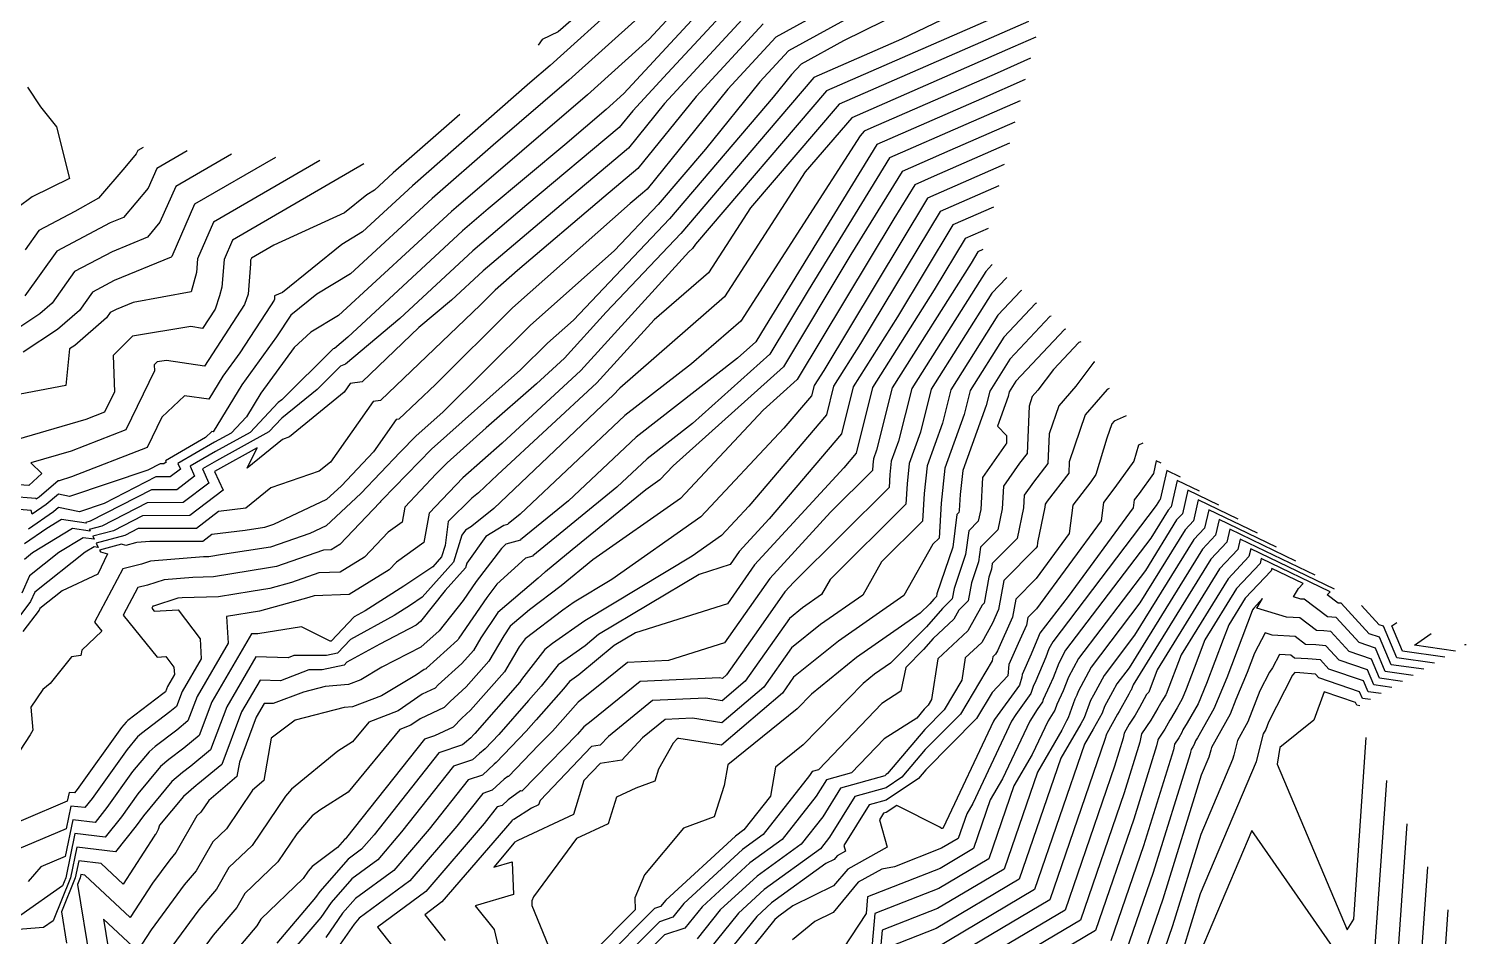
# Model space of a CAD drawing. Header units: metres. Extents: x 706150 to 707002, y 953723 to 954386.
# Drawn here: x 706557.2 to 706727.2, y 954046.7 to 954154 of the extents above; entities that cross this region are included whole.
import ezdxf

# ---------------------------------------------------------------- set-up
doc = ezdxf.new("R2010")
doc.units = ezdxf.units.M

msp = doc.modelspace()

# ---------------------------------------------------------------- linework, layer by layer
at = {"layer": 'CONTOUR_100'}
msp.add_polyline3d([(706663.0104, 954157.2014, 100), (706653.5438, 954152.5519, 100), (706648.5456, 954149.8006, 100), (706647.4038, 954148.5657, 100), (706645.2505, 954145.8993, 100), (706632.9811, 954131.4851, 100), (706621.6487, 954119.5235, 100), (706618.5661, 954116.7836, 100), (706615.3754, 954113.6269, 100), (706604.8503, 954104.2414, 100), (706598.9987, 954098.2678, 100), (706598.8286, 954098.0866, 100), (706598.8136, 954098.005, 100), (706598.7377, 954097.9503, 100), (706594.0059, 954092.9843, 100), (706592.973, 954092.3465, 100), (706592.0649, 954092.3125, 100), (706588.2173, 954090.9591, 100), (706586.5304, 954090.377, 100), (706585.5587, 954090.2286, 100), (706579.0777, 954089.1643, 100), (706576.6257, 954089.0947, 100), (706573.2436, 954088.82, 100), (706571.2674, 954088.1924, 100), (706570.1166, 954087.9017, 100), (706568.3876, 954084.6208, 100), (706572.4085, 954079.6635, 100), (706573.4414, 954079.7342, 100), (706574.3854, 954078.4836, 100), (706574.439, 954077.6125, 100), (706573.6162, 954076.2034, 100), (706573.3756, 954075.5631, 100), (706573.0836, 954075.3221, 100), (706568.9218, 954072.1581, 100), (706568.7279, 954071.9907, 100), (706568.1954, 954071.352, 100), (706562.9604, 954064.0264, 100), (706562.6223, 954063.6026, 100), (706561.9877, 954063.6768, 100), (706561.7685, 954062.6232, 100), (706551.405, 954058.2179, 100)], dxfattribs=at)
at = {"layer": 'CONTOUR_101'}
msp.add_polyline3d([(706677.4299, 954160.9326, 101), (706660.4104, 954152.7556, 101), (706650.0395, 954148.2152, 101), (706644.5104, 954141.7493, 101), (706634.3208, 954129.7785, 101), (706625.5027, 954120.4708, 101), (706620.5551, 954115.0403, 101), (706617.2476, 954111.9755, 101), (706611.3156, 954106.7718, 101), (706606.6795, 954102.6376, 101), (706605.4026, 954101.3342, 101), (706601.7043, 954097.3927, 101), (706601.3772, 954095.6188, 101), (706599.7268, 954094.4302, 101), (706596.9273, 954091.4921, 101), (706594.0497, 954089.7151, 101), (706591.5201, 954089.6204, 101), (706588.2957, 954088.4863, 101), (706585.7204, 954087.7852, 101), (706583.5357, 954087.423, 101), (706579.6439, 954086.7838, 101), (706575.3598, 954086.6623, 101), (706574.8595, 954086.6216, 101), (706571.9744, 954085.7055, 101), (706571.8906, 954085.6843, 101), (706571.7646, 954085.4452, 101), (706572.0576, 954085.084, 101), (706574.8887, 954085.2777, 101), (706577.4762, 954081.8498, 101), (706577.6233, 954079.4621, 101), (706575.3679, 954075.5999, 101), (706574.7084, 954073.845, 101), (706573.9082, 954073.1845, 101), (706570.5377, 954070.6221, 101), (706570.0854, 954070.2314, 101), (706568.8428, 954068.741, 101), (706564.7028, 954062.9478, 101), (706563.8389, 954061.8649, 101), (706562.2174, 954062.0544, 101), (706561.6572, 954059.3621, 101), (706555.0309, 954056.5454, 101)], dxfattribs=at)
at = {"layer": 'CONTOUR_102'}
msp.add_polyline3d([(706676.2127, 954157.4345, 102), (706651.5334, 954146.6299, 102), (706636.0471, 954128.5197, 102), (706635.7023, 954127.9855, 102), (706635.2543, 954127.5961, 102), (706622.4812, 954113.576, 102), (706613.1927, 954104.9692, 102), (706608.5401, 954100.8878, 102), (706606.0936, 954098.3121, 102), (706604.5799, 954096.6989, 102), (706603.9408, 954093.2327, 102), (706600.716, 954090.9102, 102), (706599.8486, 954089.9999, 102), (706595.1264, 954087.0838, 102), (706590.9753, 954086.9284, 102), (706590.3339, 954086.7028, 102), (706584.5098, 954085.1174, 102), (706580.6129, 954084.4712, 102), (706580.8076, 954081.3118, 102), (706577.1196, 954074.9964, 102), (706576.0412, 954072.1269, 102), (706574.7327, 954071.0468, 102), (706572.1536, 954069.0861, 102), (706571.4428, 954068.4721, 102), (706569.4901, 954066.1299, 102), (706566.4452, 954061.8692, 102), (706565.0556, 954060.1271, 102), (706562.4471, 954060.4321, 102), (706561.546, 954056.1011, 102), (706558.6568, 954054.873, 102), (706557.1433, 954053.1316, 102)], dxfattribs=at)
at = {"layer": 'CONTOUR_103'}
msp.add_polyline3d([(706675.4188, 954154.8482, 103), (706669.7378, 954152.3604, 103), (706653.0273, 954145.0445, 103), (706642.5414, 954132.782, 103), (706637.6003, 954125.1253, 103), (706631.178, 954119.5434, 103), (706624.4074, 954112.1117, 103), (706612.6637, 954101.2301, 103), (706610.4008, 954099.0792, 103), (706609.6293, 954098.4533, 103), (706606.8231, 954095.7155, 103), (706606.443, 954092.849, 103), (706606.0415, 954091.5375, 103), (706604.9874, 954090.3582, 103), (706601.5793, 954088.0769, 103), (706597.0001, 954085.1505, 103), (706595.6958, 954084.4352, 103), (706592.9596, 954081.5523, 103), (706592.9435, 954081.5488, 103), (706592.8706, 954081.5488, 103), (706589.4727, 954083.265, 103), (706584.2929, 954082.4199, 103), (706583.5687, 954082.4368, 103), (706578.8714, 954074.3929, 103), (706577.374, 954070.4087, 103), (706575.5573, 954068.9092, 103), (706573.7695, 954067.55, 103), (706572.8003, 954066.7128, 103), (706570.1374, 954063.5189, 103), (706568.1876, 954060.7905, 103), (706566.2722, 954058.3894, 103), (706562.6768, 954058.8097, 103), (706561.5884, 954053.5787, 103), (706561.2102, 954052.6386, 103), (706556.3037, 954049.1677, 103)], dxfattribs=at)
at = {"layer": 'CONTOUR_104'}
msp.add_polyline3d([(706676.3044, 954152.9962, 104), (706673.5637, 954151.7972, 104), (706663.2629, 954147.2863, 104), (706654.5212, 954143.4591, 104), (706649.0357, 954137.0443, 104), (706639.4982, 954122.2651, 104), (706627.1018, 954111.4907, 104), (706626.3335, 954110.6474, 104), (706625.0008, 954109.4126, 104), (706612.2176, 954097.2624, 104), (706609.6271, 954095.1607, 104), (706609.5698, 954095.1119, 104), (706608.8498, 954094.6716, 104), (706608.4236, 954094.0718, 104), (706607.4468, 954090.8808, 104), (706603.7546, 954086.75, 104), (706602.3402, 954085.8032, 104), (706600.4397, 954084.5886, 104), (706595.2685, 954081.7526, 104), (706593.7306, 954080.1323, 104), (706592.4226, 954079.8521, 104), (706588.558, 954079.8542, 104), (706587.8868, 954079.5988, 104), (706584.0677, 954079.6882, 104), (706580.6231, 954073.7894, 104), (706578.7068, 954068.6906, 104), (706576.3818, 954066.7715, 104), (706575.3854, 954066.014, 104), (706574.1577, 954064.9535, 104), (706570.7848, 954060.9079, 104), (706569.93, 954059.7119, 104), (706567.4888, 954056.6517, 104), (706562.9065, 954057.1873, 104), (706562.1545, 954053.5729, 104), (706560.109, 954048.4897, 104), (706558.9803, 954047.6912, 104), (706553.4798, 954047.2519, 104)], dxfattribs=at)
at = {"layer": 'CONTOUR_105'}
msp.add_polyline3d([(706675.6785, 954150.483, 105), (706671.7086, 954148.7462, 105), (706656.7881, 954142.2122, 105), (706656.0151, 954141.8738, 105), (706655.5301, 954141.3066, 105), (706641.3961, 954119.4049, 105), (706635.5964, 954114.3641, 105), (706627.7191, 954108.2291, 105), (706615.3121, 954096.5615, 105), (706613.9183, 954095.4207, 105), (706613.8708, 954095.3658, 105), (706613.3852, 954095.2289, 105), (706611.247, 954093.9213, 105), (706609.0276, 954090.7977, 105), (706608.852, 954090.224, 105), (706606.4592, 954087.547, 105), (706603.5259, 954083.8754, 105), (706603.0362, 954083.4375, 105), (706598.7488, 954081.2131, 105), (706594.8411, 954079.07, 105), (706594.5016, 954078.7123, 105), (706591.9017, 954078.1554, 105), (706590.3442, 954078.1563, 105), (706586.997, 954076.8827, 105), (706584.5668, 954076.9396, 105), (706582.3748, 954073.186, 105), (706580.0396, 954066.9725, 105), (706577.2064, 954064.6339, 105), (706577.0013, 954064.478, 105), (706575.5152, 954063.1942, 105), (706572.6787, 954059.7921, 105), (706572.5361, 954059.2703, 105), (706572.2333, 954058.7428, 105), (706572.1842, 954058.6847, 105), (706572.0472, 954058.4982, 105), (706568.3699, 954052.8301, 105), (706565.7698, 954055.2571, 105), (706563.1361, 954055.5649, 105), (706562.7205, 954053.5671, 105), (706561.0977, 954049.5342, 105), (706561.7018, 954045.8582, 105)], dxfattribs=at)
at = {"layer": 'CONTOUR_106'}
msp.add_polyline3d([(706675.0526, 954147.9697, 106), (706669.8535, 954145.6952, 106), (706657.507, 954140.2884, 106), (706644.2885, 954118.7696, 106), (706643.2084, 954116.9732, 106), (706641.0325, 954115.0221, 106), (706629.0255, 954105.6707, 106), (706621.0338, 954098.1553, 106), (706615.3799, 954093.5279, 106), (706615.348, 954093.491, 106), (706613.6285, 954093.0062, 106), (706613.0987, 954092.5238, 106), (706610.1283, 954088.6067, 106), (706608.6031, 954086.3642, 106), (706605.7494, 954082.7924, 106), (706603.5739, 954080.8471, 106), (706598.9838, 954078.4657, 106), (706596.4851, 954076.9623, 106), (706595.0413, 954076.4298, 106), (706592.2798, 954076.2052, 106), (706589.7028, 954075.5347, 106), (706586.1072, 954074.1665, 106), (706585.0658, 954074.1909, 106), (706584.1266, 954072.5825, 106), (706582.1208, 954067.2458, 106), (706581.8199, 954065.5506, 106), (706578.5105, 954062.7113, 106), (706577.5882, 954061.3452, 106), (706577.101, 954060.881, 106), (706574.6271, 954056.5715, 106), (706573.8994, 954055.7115, 106), (706571.8703, 954052.9486, 106), (706569.2301, 954048.879, 106), (706563.8684, 954053.8838, 106), (706563.3658, 954053.9426, 106), (706563.2865, 954053.5614, 106), (706562.9769, 954052.7919, 106), (706564.4425, 954043.8733, 106)], dxfattribs=at)
at = {"layer": 'CONTOUR_107'}
msp.add_polyline3d([(706674.4267, 954145.4565, 107), (706667.9984, 954142.6442, 107), (706658.9988, 954138.703, 107), (706649.3634, 954123.0175, 107), (706644.8325, 954115.482, 107), (706635.7052, 954107.2972, 107), (706630.3319, 954103.1123, 107), (706626.7555, 954099.749, 107), (706616.8416, 954091.6351, 107), (706616.8252, 954091.6161, 107), (706615.9407, 954091.3667, 107), (706612.5521, 954088.2806, 107), (706611.3685, 954086.7199, 107), (706608.0854, 954081.8928, 107), (706607.9863, 954081.7461, 107), (706607.9618, 954081.7046, 107), (706607.9245, 954081.6619, 107), (706604.2423, 954078.3521, 107), (706604.1928, 954078.3002, 107), (706603.9922, 954078.2077, 107), (706603.0583, 954077.555, 107), (706598.948, 954075.0819, 107), (706595.4896, 954073.8064, 107), (706594.5259, 954073.728, 107), (706588.7143, 954072.2159, 107), (706585.898, 954070.1008, 107), (706585.0025, 954065.0569, 107), (706583.6841, 954063.9258, 107), (706580.6128, 954059.3769, 107), (706578.9904, 954057.8312, 107), (706577.0209, 954054.4002, 107), (706575.6147, 954052.7383, 107), (706571.6934, 954047.3991, 107), (706570.0902, 954044.9279, 107), (706566.0665, 954048.6839, 107), (706567.1832, 954041.8884, 107)], dxfattribs=at)
at = {"layer": 'CONTOUR_108'}
msp.add_polyline3d([(706673.8007, 954142.9432, 108), (706666.1433, 954139.5931, 108), (706660.4905, 954137.1177, 108), (706654.4384, 954127.2653, 108), (706646.4566, 954113.9908, 108), (706633.4094, 954102.2908, 108), (706631.8504, 954100.6235, 108), (706630.1973, 954099.4663, 108), (706621.4823, 954092.3441, 108), (706618.3033, 954089.7422, 108), (706618.3024, 954089.7412, 108), (706618.2529, 954089.7272, 108), (706617.4637, 954089.0085, 108), (706612.6855, 954084.9282, 108), (706610.6822, 954081.9604, 108), (706609.7937, 954080.452, 108), (706608.438, 954078.9038, 108), (706605.641, 954076.3897, 108), (706605.2651, 954075.9955, 108), (706603.7431, 954075.294, 108), (706600.8991, 954073.3063, 108), (706597.4258, 954071.9944, 108), (706595.4893, 954069.6408, 108), (706593.7562, 954068.5391, 108), (706588.2698, 954064.0457, 108), (706587.5672, 954063.229, 108), (706583.6375, 954057.4085, 108), (706580.8799, 954054.7815, 108), (706579.4146, 954052.2289, 108), (706577.33, 954049.7651, 108), (706571.5166, 954041.8495, 108)], dxfattribs=at)
at = {"layer": 'CONTOUR_109'}
msp.add_polyline3d([(706673.1748, 954140.43, 109), (706664.2882, 954136.5421, 109), (706661.9822, 954135.5323, 109), (706659.5134, 954131.5132, 109), (706648.0808, 954112.4996, 109), (706644.0378, 954108.8741, 109), (706634.2737, 954098.4311, 109), (706623.9201, 954091.1834, 109), (706620.1625, 954088.1126, 109), (706616.4093, 954085.2496, 109), (706614.1534, 954083.3232, 109), (706613.3781, 954082.1747, 109), (706611.6257, 954079.1995, 109), (706608.9514, 954076.1457, 109), (706607.0398, 954074.4274, 109), (706606.3373, 954073.6909, 109), (706603.4939, 954072.3804, 109), (706602.4078, 954071.6212, 109), (706601.0813, 954071.1202, 109), (706594.9704, 954063.6929, 109), (706591.6274, 954061.5678, 109), (706590.7252, 954060.8829, 109), (706588.9207, 954058.7854, 109), (706586.6622, 954055.4402, 109), (706582.7694, 954051.7317, 109), (706581.8084, 954050.0576, 109), (706579.0452, 954046.7919, 109), (706573.3882, 954039.0893, 109)], dxfattribs=at)
at = {"layer": 'CONTOUR_110'}
msp.add_polyline3d([(706672.5489, 954137.9167, 110), (706663.4747, 954133.9468, 110), (706651.212, 954113.5785, 110), (706650.081, 954111.7896, 110), (706649.7796, 954110.5836, 110), (706646.5164, 954106.7409, 110), (706636.6969, 954096.2388, 110), (706626.1534, 954088.8581, 110), (706621.7102, 954086.1811, 110), (706620.3645, 954085.2289, 110), (706615.9307, 954081.8437, 110), (706615.1906, 954080.8893, 110), (706613.4576, 954077.947, 110), (706609.4648, 954073.3875, 110), (706608.4385, 954072.465, 110), (706607.4096, 954071.3863, 110), (706605.1777, 954070.3576, 110), (706603.9991, 954069.9675, 110), (706594.8036, 954058.331, 110), (706594.6773, 954058.1838, 110), (706594.5409, 954058.0833, 110), (706593.7134, 954057.1421, 110), (706590.7436, 954054.8874, 110), (706590.2742, 954054.3419, 110), (706589.6868, 954053.4719, 110), (706584.6589, 954048.6819, 110), (706584.2022, 954047.8863, 110), (706580.7605, 954043.8186, 110)], dxfattribs=at)
at = {"layer": 'CONTOUR_111'}
msp.add_polyline3d([(706671.923, 954135.4035, 111), (706664.9689, 954132.3611, 111), (706655.5713, 954116.7517, 111), (706652.3878, 954111.7163, 111), (706651.5393, 954108.3215, 111), (706642.3538, 954097.5049, 111), (706639.1202, 954094.0464, 111), (706635.6481, 954091.6159, 111), (706622.9706, 954083.9779, 111), (706619.1312, 954081.2611, 111), (706618.2379, 954080.5791, 111), (706615.4906, 954077.0359, 111), (706615.2895, 954076.6945, 111), (706609.9782, 954070.6294, 111), (706609.8372, 954070.5026, 111), (706609.4904, 954070.139, 111), (706608.7535, 954069.5061, 111), (706608.5201, 954069.2899, 111), (706605.7241, 954068.3645, 111), (706598.0581, 954058.6635, 111), (706596.5778, 954056.9378, 111), (706594.9798, 954055.7608, 111), (706591.6272, 954051.9478, 111), (706591.1405, 954051.2444, 111), (706586.55, 954045.8414, 111)], dxfattribs=at)
at = {"layer": 'CONTOUR_112'}
msp.add_polyline3d([(706671.2971, 954132.8902, 112), (706666.4632, 954130.7754, 112), (706659.9307, 954119.925, 112), (706654.6946, 954111.643, 112), (706653.299, 954106.0594, 112), (706644.7845, 954096.0329, 112), (706641.2265, 954092.1613, 112), (706640.1446, 954090.613, 112), (706636.4755, 954089.4505, 112), (706624.5889, 954082.3326, 112), (706622.9914, 954081.0029, 112), (706619.8184, 954078.7723, 112), (706617.8234, 954076.2402, 112), (706616.3158, 954074.5397, 112), (706612.7968, 954070.5209, 112), (706611.1688, 954068.8294, 112), (706610.5002, 954068.2551, 112), (706609.6873, 954067.5023, 112), (706607.4491, 954066.7615, 112), (706601.3126, 954058.996, 112), (706598.4783, 954055.6919, 112), (706595.4187, 954053.4382, 112), (706592.98, 954050.6646, 112), (706591.7427, 954048.8766, 112), (706588.4563, 954045.0086, 112)], dxfattribs=at)
at = {"layer": 'CONTOUR_113'}
msp.add_polyline3d([(706670.6712, 954130.377, 113), (706667.9574, 954129.1897, 113), (706664.29, 954123.0982, 113), (706657.0014, 954111.5697, 113), (706655.0587, 954103.7973, 113), (706653.5752, 954102.0503, 113), (706643.0272, 954090.5725, 113), (706639.8197, 954085.9824, 113), (706628.942, 954082.5359, 113), (706626.4267, 954081.0297, 113), (706622.2515, 954077.5543, 113), (706621.1536, 954076.7826, 113), (706620.4634, 954075.9065, 113), (706617.2204, 954072.2487, 113), (706616.0521, 954070.9144, 113), (706612.4876, 954067.211, 113), (706612.2468, 954067.0042, 113), (706610.8544, 954065.7146, 113), (706609.1741, 954065.1584, 113), (706604.5671, 954059.3285, 113), (706600.3788, 954054.4459, 113), (706595.8576, 954051.1156, 113), (706594.3327, 954049.3813, 113), (706592.3448, 954046.5087, 113)], dxfattribs=at)
at = {"layer": 'CONTOUR_114'}
msp.add_polyline3d([(706670.0453, 954127.8637, 114), (706669.4516, 954127.604, 114), (706668.6494, 954126.2715, 114), (706659.3082, 954111.4964, 114), (706657.4729, 954104.1536, 114), (706657.0958, 954103.1024, 114), (706657.0239, 954102.4214, 114), (706656.9829, 954101.7433, 114), (706652.0158, 954096.8053, 114), (706644.8278, 954088.9837, 114), (706639.4948, 954081.3518, 114), (706632.8658, 954079.2515, 114), (706628.008, 954079.0358, 114), (706625.5731, 954077.0588, 114), (706622.1819, 954074.3489, 114), (706619.1493, 954070.9193, 114), (706617.5033, 954069.2395, 114), (706613.9295, 954065.547, 114), (706613.8798, 954065.553, 114), (706613.4335, 954065.2346, 114), (706612.0216, 954063.927, 114), (706610.8991, 954063.5554, 114), (706607.8216, 954059.661, 114), (706602.2793, 954053.2, 114), (706596.2965, 954048.7931, 114), (706595.6854, 954048.0981, 114), (706592.947, 954044.1408, 114)], dxfattribs=at)
at = {"layer": 'CONTOUR_115'}
msp.add_polyline3d([(706671.127, 954126.0663, 115), (706671.1046, 954126.0586, 115), (706670.3829, 954125.2914, 115), (706661.615, 954111.4231, 115), (706660.0621, 954105.2101, 115), (706659.2071, 954102.8267, 115), (706659.0441, 954101.2824, 115), (706658.951, 954099.745, 115), (706647.6886, 954088.5484, 115), (706646.6285, 954087.3949, 115), (706643.5129, 954082.9363, 115), (706639.7153, 954077.564, 115), (706639.2321, 954077.1515, 115), (706638.8944, 954077.2056, 115), (706629.4951, 954076.7883, 115), (706623.732, 954072.1092, 115), (706622.8654, 954071.4166, 115), (706622.0903, 954070.5402, 115), (706617.1718, 954065.5209, 115), (706615.5298, 954063.8243, 115), (706615.3664, 954063.8441, 115), (706613.8989, 954062.797, 115), (706613.1887, 954062.1393, 115), (706612.6241, 954061.9524, 115), (706611.0761, 954059.9935, 115), (706604.1798, 954051.9541, 115), (706598.4438, 954047.729, 115), (706600.8031, 954044.7279, 115)], dxfattribs=at)
at = {"layer": 'CONTOUR_116'}
msp.add_polyline3d([(706672.8728, 954124.5473, 116), (706672.8193, 954124.5288, 116), (706671.0952, 954122.6961, 116), (706663.9218, 954111.3498, 116), (706662.6512, 954106.2667, 116), (706661.3183, 954102.551, 116), (706661.0643, 954100.1435, 116), (706660.9192, 954097.7466, 116), (706651.9645, 954088.8443, 116), (706650.967, 954087.07, 116), (706648.7004, 954085.4957, 116), (706647.1497, 954084.2407, 116), (706641.9186, 954076.8406, 116), (706639.1953, 954074.516, 116), (706637.2924, 954074.821, 116), (706630.9822, 954074.5409, 116), (706625.7566, 954070.2981, 116), (706624.7849, 954069.2506, 116), (706623.7704, 954069.0878, 116), (706617.6702, 954062.7133, 116), (706617.5072, 954062.1921, 116), (706616.6492, 954061.7898, 116), (706614.5581, 954060.4815, 116), (706614.5468, 954060.4896, 116), (706614.3644, 954060.3595, 116), (706614.3559, 954060.3516, 116), (706614.3491, 954060.3494, 116), (706614.3306, 954060.326, 116), (706606.0804, 954050.7081, 116), (706604.0395, 954049.2049, 116), (706606.4448, 954046.1452, 116)], dxfattribs=at)
at = {"layer": 'CONTOUR_117'}
msp.add_polyline3d([(706674.6186, 954123.0283, 117), (706674.534, 954122.9991, 117), (706671.8075, 954120.1009, 117), (706666.2286, 954111.2765, 117), (706665.2404, 954107.3232, 117), (706663.4296, 954102.2752, 117), (706663.0845, 954099.0045, 117), (706662.8874, 954095.7483, 117), (706658.0402, 954090.9294, 117), (706655.8364, 954087.0096, 117), (706650.8291, 954083.5317, 117), (706647.4033, 954080.7592, 117), (706644.122, 954076.1173, 117), (706639.1584, 954071.8805, 117), (706635.6904, 954072.4364, 117), (706632.4694, 954072.2934, 117), (706629.8019, 954070.1277, 117), (706627.3506, 954067.4851, 117), (706624.7912, 954067.0745, 117), (706622.8715, 954065.0685, 117), (706621.6215, 954061.0725, 117), (706615.044, 954057.9882, 117), (706614.6316, 954057.7303, 117), (706614.624, 954057.7244, 117), (706612.2091, 954054.8165, 117), (706614.3791, 954055.4405, 117), (706614.3833, 954055.4264, 117), (706614.5192, 954051.6102, 117), (706610.008, 954050.2723, 117), (706612.2582, 954047.4737, 117), (706614.3455, 954038.5493, 117)], dxfattribs=at)
at = {"layer": 'CONTOUR_118'}
msp.add_polyline3d([(706676.3644, 954121.5093, 118), (706676.2487, 954121.4693, 118), (706672.5199, 954117.5056, 118), (706668.5353, 954111.2032, 118), (706667.8296, 954108.3797, 118), (706665.5409, 954101.9995, 118), (706665.1047, 954097.8656, 118), (706664.8555, 954093.7499, 118), (706664.1158, 954093.0145, 118), (706660.7059, 954086.9492, 118), (706652.9578, 954081.5676, 118), (706647.6568, 954077.2776, 118), (706646.3253, 954075.394, 118), (706639.1216, 954069.245, 118), (706634.0884, 954070.0518, 118), (706633.9565, 954070.046, 118), (706633.8473, 954069.9573, 118), (706633.4051, 954069.4806, 118), (706631.6963, 954066.429, 118), (706631.2294, 954064.9999, 118), (706629.0101, 954064.1593, 118), (706626.7277, 954063.1237, 118), (706625.7358, 954059.953, 118), (706622.004, 954058.2031, 118), (706616.9045, 954051.3203, 118), (706616.7017, 954050.8266, 118), (706616.7113, 954050.2997, 118), (706620.0206, 954042.226, 118)], dxfattribs=at)
at = {"layer": 'CONTOUR_119'}
msp.add_polyline3d([(706678.1102, 954119.9903, 119), (706677.9635, 954119.9396, 119), (706673.2322, 954114.9103, 119), (706670.8421, 954111.1299, 119), (706670.4188, 954109.4363, 119), (706667.6522, 954101.7238, 119), (706667.3559, 954098.9159, 119), (706667.2478, 954097.0227, 119), (706667.1912, 954096.7538, 119), (706666.9727, 954096.5364, 119), (706666.4619, 954092.6783, 119), (706664.5859, 954087.1407, 119), (706664.5304, 954086.8206, 119), (706664.2265, 954086.5246, 119), (706663.7442, 954085.9654, 119), (706662.6362, 954084.8474, 119), (706655.0865, 954079.6036, 119), (706649.7676, 954075.299, 119), (706648.0615, 954073.554, 119), (706639.8818, 954066.9404, 119), (706639.4501, 954064.4698, 119), (706638.2489, 954060.7933, 119), (706634.6233, 954059.4199, 119), (706630.0075, 954053.9154, 119), (706628.8869, 954051.1865, 119), (706628.9127, 954049.7616, 119), (706623.6238, 954044.4444, 119)], dxfattribs=at)
at = {"layer": 'CONTOUR_120'}
msp.add_polyline3d([(706679.8561, 954118.4713, 120), (706679.6782, 954118.4098, 120), (706673.9445, 954112.315, 120), (706673.1489, 954111.0566, 120), (706673.008, 954110.4928, 120), (706671.7469, 954106.9772, 120), (706672.846, 954105.8579, 120), (706672.8092, 954104.9251, 120), (706672.7424, 954104.838, 120), (706669.9979, 954100.9295, 120), (706669.7803, 954097.1175, 120), (706669.4877, 954095.7281, 120), (706668.3587, 954094.6047, 120), (706667.9888, 954091.8103, 120), (706666.63, 954087.7995, 120), (706666.4161, 954086.5653, 120), (706665.2444, 954085.4241, 120), (706663.385, 954083.268, 120), (706659.1131, 954078.9578, 120), (706657.2152, 954077.6395, 120), (706655.8781, 954076.5574, 120), (706648.7916, 954069.3093, 120), (706645.5132, 954066.6585, 120), (706644.9115, 954063.2151, 120), (706641.7897, 954059.2469, 120), (706640.7652, 954058.5076, 120), (706632.5319, 954050.915, 120), (706631.9258, 954050.162, 120), (706631.2007, 954049.9214, 120), (706625.0872, 954043.7752, 120)], dxfattribs=at)
at = {"layer": 'CONTOUR_121'}
msp.add_polyline3d([(706681.6019, 954116.9522, 121), (706681.3929, 954116.8801, 121), (706678.3732, 954113.6701, 121), (706676.5419, 954111.2558, 121), (706675.8703, 954110.48, 121), (706675.4901, 954109.3644, 121), (706675.2688, 954103.7532, 121), (706674.3765, 954102.5911, 121), (706672.4644, 954099.8681, 121), (706672.3128, 954097.2123, 121), (706671.7842, 954094.7024, 121), (706669.7448, 954092.6729, 121), (706669.5157, 954090.9423, 121), (706668.6742, 954088.4582, 121), (706668.3019, 954086.31, 121), (706667.185, 954085.2223, 121), (706666.5973, 954084.1735, 121), (706664.1494, 954081.8735, 121), (706663.0259, 954080.5707, 121), (706660.9178, 954078.4436, 121), (706660.346, 954075.6289, 121), (706658.097, 954074.1905, 121), (706650.5825, 954066.3513, 121), (706649.8393, 954066.1433, 121), (706649.5406, 954065.6637, 121), (706644.0476, 954058.6815, 121), (706641.621, 954056.9302, 121), (706634.6841, 954050.5332, 121), (706633.3659, 954048.8955, 121), (706631.789, 954048.3723, 121), (706626.5506, 954043.1059, 121)], dxfattribs=at)
at = {"layer": 'CONTOUR_122'}
msp.add_polyline3d([(706683.2787, 954114.5378, 122), (706683.148, 954114.5361, 122), (706681.0169, 954111.7264, 122), (706679.0046, 954109.402, 122), (706677.8656, 954106.0598, 122), (706677.7284, 954102.5813, 122), (706676.0106, 954100.3442, 122), (706674.9309, 954098.8066, 122), (706674.8453, 954097.3071, 122), (706674.0807, 954093.6767, 122), (706671.1309, 954090.7412, 122), (706671.0426, 954090.0742, 122), (706670.7183, 954089.117, 122), (706670.1877, 954086.0548, 122), (706669.9346, 954085.8083, 122), (706668.2439, 954082.7911, 122), (706664.7062, 954079.4672, 122), (706663.9686, 954074.6679, 122), (706663.5543, 954073.9702, 122), (706663.0954, 954073.5066, 122), (706662.2187, 954072.466, 122), (706658.3484, 954069.9907, 122), (706654.5162, 954065.993, 122), (706651.5286, 954065.1565, 122), (706650.3277, 954063.2287, 122), (706646.3056, 954058.1161, 122), (706642.4767, 954055.3529, 122), (706636.8362, 954050.1513, 122), (706634.8061, 954047.629, 122), (706632.3772, 954046.8232, 122), (706628.014, 954042.4367, 122)], dxfattribs=at)
at = {"layer": 'CONTOUR_123'}
msp.add_polyline3d([(706684.9803, 954111.4328, 123), (706684.7366, 954111.3246, 123), (706682.139, 954108.3241, 123), (706680.2411, 954102.7552, 123), (706680.188, 954101.4095, 123), (706677.6447, 954098.0973, 123), (706677.3974, 954097.7452, 123), (706677.3778, 954097.4019, 123), (706676.4987, 954093.2277, 123), (706676.4339, 954092.748, 123), (706676.2912, 954092.5536, 123), (706672.5262, 954088.7155, 123), (706671.8997, 954085.3159, 123), (706671.1632, 954083.6799, 123), (706669.8905, 954081.4087, 123), (706667.9505, 954079.5859, 123), (706667.546, 954076.954, 123), (706665.4635, 954073.4479, 123), (706663.1573, 954071.1176, 123), (706658.7511, 954065.8877, 123), (706658.5998, 954065.7909, 123), (706658.4499, 954065.6346, 123), (706653.2179, 954064.1698, 123), (706651.1148, 954060.7936, 123), (706648.5636, 954057.5507, 123), (706643.3325, 954053.7755, 123), (706638.9884, 954049.7695, 123), (706636.2462, 954046.3625, 123)], dxfattribs=at)
at = {"layer": 'CONTOUR_124'}
msp.add_polyline3d([(706686.972, 954108.1939, 124), (706685.5454, 954107.5604, 124), (706685.2733, 954107.2461, 124), (706684.7011, 954105.5672, 124), (706683.3922, 954101.2534, 124), (706682.7933, 954100.4132, 124), (706680.6755, 954097.645, 124), (706680.2197, 954094.2739, 124), (706676.3237, 954088.9651, 124), (706673.9369, 954086.5319, 124), (706673.5397, 954084.3766, 124), (706671.7617, 954080.4271, 124), (706671.5371, 954080.0262, 124), (706671.1948, 954079.7046, 124), (706671.1234, 954079.2401, 124), (706667.3728, 954072.9256, 124), (706663.2193, 954068.7286, 124), (706660.4702, 954065.4656, 124), (706658.61, 954064.2197, 124), (706654.9071, 954063.183, 124), (706651.9019, 954058.3586, 124), (706650.8215, 954056.9853, 124), (706644.1882, 954052.1982, 124), (706641.1405, 954049.3877, 124), (706637.6863, 954045.096, 124)], dxfattribs=at)
at = {"layer": 'CONTOUR_125'}
msp.add_polyline3d([(706688.9637, 954104.9551, 125), (706688.4432, 954104.724, 125), (706687.8699, 954102.8344, 125), (706685.6477, 954099.7171, 125), (706684.2964, 954097.9508, 125), (706684.0056, 954095.7998, 125), (706676.3562, 954085.3765, 125), (706675.3475, 954084.3482, 125), (706675.1797, 954083.4374, 125), (706674.2146, 954081.2935, 125), (706673.1119, 954078.7954, 125), (706672.9862, 954077.4439, 125), (706671.1228, 954075.5024, 125), (706669.2821, 954072.4032, 125), (706663.2812, 954066.3397, 125), (706662.4093, 954065.3047, 125), (706658.61, 954062.76, 125), (706656.5964, 954062.1962, 125), (706653.5966, 954057.3806, 125), (706653.7874, 954056.7009, 125), (706652.8114, 954056.1567, 125), (706652.4607, 954055.7396, 125), (706651.4485, 954055.2428, 125), (706645.044, 954050.6208, 125), (706643.2927, 954049.0058, 125), (706639.1264, 954043.8295, 125)], dxfattribs=at)
at = {"layer": 'CONTOUR_126'}
msp.add_polyline3d([(706691.1142, 954102.6029, 126), (706690.5349, 954102.8821, 126), (706690.1956, 954101.3967, 126), (706688.5021, 954099.0211, 126), (706687.9173, 954098.2567, 126), (706687.7914, 954097.3257, 126), (706680.0982, 954086.8426, 126), (706676.7862, 954082.4824, 126), (706676.6896, 954082.3014, 126), (706676.6105, 954082.0971, 126), (706675.727, 954080.0072, 126), (706674.667, 954077.6059, 126), (706674.6376, 954077.29, 126), (706674.3546, 954076.3514, 126), (706671.4107, 954072.2853, 126), (706671.2805, 954072.0761, 126), (706665.3379, 954059.4912, 126), (706665.3301, 954059.4778, 126), (706665.3195, 954059.4469, 126), (706665.2983, 954059.4344, 126), (706665.2389, 954059.4111, 126), (706665.134, 954059.3904, 126), (706664.9437, 954059.5431, 126), (706659.8504, 954062.1311, 126), (706658.61, 954061.3003, 126), (706658.2857, 954061.2095, 126), (706657.8025, 954060.4338, 126), (706658.7119, 954057.194, 126), (706654.0596, 954054.5999, 126), (706652.3882, 954052.6117, 126), (706647.5633, 954050.2441, 126), (706645.8997, 954049.0435, 126), (706645.4448, 954048.624, 126), (706640.5665, 954042.5631, 126)], dxfattribs=at)
at = {"layer": 'CONTOUR_127'}
msp.add_polyline3d([(706693.3896, 954100.9473, 127), (706691.7757, 954101.7251, 127), (706690.9912, 954098.2909, 127), (706690.9199, 954098.2153, 127), (706690.5285, 954097.5813, 127), (706678.3012, 954081.4844, 127), (706677.8444, 954080.6282, 127), (706677.47, 954079.6616, 127), (706676.2832, 954076.8543, 127), (706675.9681, 954076.1782, 127), (706675.7216, 954075.3604, 127), (706673.9256, 954072.8799, 127), (706673.436, 954072.0929, 127), (706668.8475, 954062.3756, 127), (706668.118, 954061.1276, 127), (706667.1243, 954058.2362, 127), (706665.1415, 954057.0596, 127), (706659.5807, 954054.8821, 127), (706658.0706, 954054.5837, 127), (706655.3078, 954053.0432, 127), (706652.3156, 954049.4838, 127), (706650.1451, 954048.4187, 127), (706647.52, 954046.2528, 127)], dxfattribs=at)
at = {"layer": 'CONTOUR_128'}
msp.add_polyline3d([(706695.665, 954099.2918, 128), (706693.0165, 954100.5682, 128), (706692.3044, 954097.4506, 128), (706691.9324, 954097.0561, 128), (706689.8892, 954093.7472, 128), (706679.8162, 954080.4864, 128), (706678.9991, 954078.9549, 128), (706678.3296, 954077.2262, 128), (706677.9215, 954076.2609, 128), (706677.1775, 954074.6644, 128), (706677.0885, 954074.3693, 128), (706676.4406, 954073.4744, 128), (706675.5914, 954072.1098, 128), (706672.357, 954065.2601, 128), (706670.9059, 954062.7773, 128), (706668.9291, 954057.0255, 128), (706664.9846, 954054.6848, 128), (706656.4103, 954051.3272, 128), (706656.2261, 954049.3437, 128), (706653.4987, 954045.1969, 128)], dxfattribs=at)
at = {"layer": 'CONTOUR_129'}
msp.add_polyline3d([(706697.9404, 954097.6362, 129), (706694.2573, 954099.4112, 129), (706693.6175, 954096.6104, 129), (706692.9448, 954095.8969, 129), (706689.2499, 954089.9131, 129), (706681.3312, 954079.4884, 129), (706680.1539, 954077.2817, 129), (706679.5389, 954075.6937, 129), (706678.7881, 954074.0782, 129), (706678.5477, 954073.4136, 129), (706677.7469, 954072.1266, 129), (706675.8666, 954068.1446, 129), (706673.6938, 954064.427, 129), (706670.7338, 954055.8147, 129), (706664.8278, 954052.3101, 129), (706657.2764, 954049.3531, 129), (706656.6093, 954042.1673, 129)], dxfattribs=at)
at = {"layer": 'CONTOUR_130'}
msp.add_polyline3d([(706700.2158, 954095.9807, 130), (706695.4981, 954098.2543, 130), (706694.9307, 954095.7702, 130), (706693.9572, 954094.7377, 130), (706688.6106, 954086.079, 130), (706682.8463, 954078.4904, 130), (706681.3087, 954075.6085, 130), (706681.1331, 954075.1551, 130), (706680.9188, 954074.694, 130), (706680.1265, 954072.5036, 130), (706679.9024, 954072.1435, 130), (706679.3762, 954071.0291, 130), (706676.4817, 954066.0768, 130), (706672.5386, 954054.604, 130), (706664.6709, 954049.9353, 130), (706658.1425, 954047.3789, 130), (706657.0978, 954036.1257, 130)], dxfattribs=at)
at = {"layer": 'CONTOUR_131'}
msp.add_polyline3d([(706702.4912, 954094.3251, 131), (706696.7389, 954097.0973, 131), (706696.2438, 954094.9299, 131), (706694.9696, 954093.5785, 131), (706687.9713, 954082.2448, 131), (706684.3613, 954077.4924, 131), (706683.1234, 954075.1722, 131), (706682.7578, 954074.5201, 131), (706682.0217, 954072.4854, 131), (706681.6301, 954071.7652, 131), (706679.2696, 954067.7265, 131), (706674.3434, 954053.3933, 131), (706664.5141, 954047.5605, 131), (706659.0087, 954045.4047, 131)], dxfattribs=at)
at = {"layer": 'CONTOUR_132'}
for points in [[(706704.7666, 954092.6695, 132), (706697.9797, 954095.9403, 132), (706697.557, 954094.0897, 132), (706695.982, 954092.4193, 132), (706687.332, 954078.4107, 132), (706685.8763, 954076.4944, 132), (706685.3771, 954075.5588, 132), (706684.4027, 954073.8209, 132), (706684.118, 954073.034, 132), (706683.0859, 954071.1359, 132), (706682.0575, 954069.3762, 132), (706676.1482, 954052.1826, 132), (706664.3573, 954045.1858, 132)], [(706727.1847, 954081.1041, 132), (706727.0154, 954081.1279, 132), (706727.0843, 954081.1768, 132)]]:
    msp.add_polyline3d(points, dxfattribs=at)
at = {"layer": 'CONTOUR_133'}
for points in [[(706707.042, 954091.014, 133), (706699.2205, 954094.7834, 133), (706698.8701, 954093.2494, 133), (706696.9944, 954091.2601, 133), (706687.8152, 954076.3945, 133), (706687.5717, 954075.746, 133), (706687.5062, 954075.6749, 133), (706687.3009, 954075.2994, 133), (706686.14, 954073.2223, 133), (706685.9505, 954072.9327, 133), (706684.6811, 954070.6544, 133), (706684.6598, 954070.5448, 133), (706684.4696, 954069.9326, 133), (706677.953, 954050.9718, 133), (706664.2004, 954042.811, 133)], [(706725.9272, 954080.386, 133), (706721.0545, 954081.0683, 133), (706723.0367, 954082.4779, 133)]]:
    msp.add_polyline3d(points, dxfattribs=at)
at = {"layer": 'CONTOUR_134'}
for points in [[(706709.3174, 954089.3584, 134), (706700.4613, 954093.6264, 134), (706700.1833, 954092.4092, 134), (706698.0068, 954090.1009, 134), (706690.6372, 954078.1658, 134), (706689.6428, 954075.5177, 134), (706689.3753, 954075.2273, 134), (706688.5372, 954073.6942, 134), (706688.0349, 954072.7955, 134), (706687.3324, 954071.7219, 134), (706686.7483, 954070.6736, 134), (706686.6333, 954070.0831, 134), (706685.6087, 954066.785, 134), (706679.7578, 954049.7611, 134), (706664.0436, 954040.4362, 134)], [(706724.6697, 954079.6678, 134), (706719.6391, 954080.3723, 134), (706718.3845, 954083.3489, 134), (706718.989, 954083.7789, 134)]]:
    msp.add_polyline3d(points, dxfattribs=at)
at = {"layer": 'CONTOUR_135'}
for points in [[(706711.5928, 954087.7029, 135), (706701.7021, 954092.4695, 135), (706701.4964, 954091.569, 135), (706699.0193, 954088.9417, 135), (706693.4592, 954079.9372, 135), (706691.714, 954075.2894, 135), (706691.65, 954075.22, 135), (706691.2094, 954074.4627, 135), (706690.7132, 954073.6415, 135), (706690.7089, 954073.6307, 135), (706689.8736, 954072.2197, 135), (706688.7981, 954070.5991, 135), (706688.7942, 954070.5832, 135), (706688.6068, 954069.6214, 135), (706686.7477, 954063.6373, 135), (706681.5625, 954048.5504, 135), (706663.8867, 954038.0615, 135)], [(706723.4123, 954078.9497, 135), (706718.9636, 954079.5726, 135), (706717.3889, 954083.3087, 135), (706716.897, 954083.4749, 135), (706714.7994, 954085.7617, 135)]]:
    msp.add_polyline3d(points, dxfattribs=at)
at = {"layer": 'CONTOUR_136'}
msp.add_polyline3d([(706722.1548, 954078.2315, 136), (706718.2881, 954078.773, 136), (706716.9194, 954082.0203, 136), (706715.7084, 954082.4295, 136), (706712.3995, 954086.0369, 136), (706712.2292, 954086.0518, 136), (706712.0529, 954086.0614, 136), (706710.7536, 954087.0458, 136), (706711.0914, 954087.3855, 136), (706702.9429, 954091.3125, 136), (706702.8096, 954090.7287, 136), (706700.0317, 954087.7825, 136), (706696.2811, 954081.7086, 136), (706695.0262, 954078.3663, 136), (706694.0858, 954075.8762, 136), (706693.6052, 954074.7332, 136), (706692.9886, 954073.652, 136), (706692.2005, 954072.3476, 136), (706692.1405, 954072.1938, 136), (706691.5316, 954071.1653, 136), (706690.7477, 954069.984, 136), (706690.7168, 954069.8606, 136), (706690.5803, 954069.1598, 136), (706687.8868, 954060.4896, 136), (706683.3673, 954047.3396, 136), (706663.7299, 954035.6867, 136)], dxfattribs=at)
at = {"layer": 'CONTOUR_137'}
msp.add_polyline3d([(706720.8973, 954077.5133, 137), (706717.6126, 954077.9733, 137), (706716.4499, 954080.7319, 137), (706714.5198, 954081.3841, 137), (706711.7894, 954084.3607, 137), (706711.2847, 954084.4049, 137), (706710.762, 954084.4334, 137), (706708.0166, 954086.5136, 137), (706707.6265, 954086.5409, 137), (706706.7543, 954086.807, 137), (706707.352, 954087.7964, 137), (706707.9114, 954088.3591, 137), (706704.1837, 954090.1555, 137), (706704.1227, 954089.8885, 137), (706701.0441, 954086.6233, 137), (706699.1031, 954083.48, 137), (706698.4537, 954081.7503, 137), (706696.4855, 954076.5388, 137), (706695.4798, 954074.1466, 137), (706694.1894, 954071.8837, 137), (706693.6879, 954071.0537, 137), (706693.5721, 954070.7569, 137), (706693.1896, 954070.1109, 137), (706692.6972, 954069.3689, 137), (706692.6395, 954069.1379, 137), (706692.5538, 954068.6981, 137), (706689.0259, 954057.3419, 137), (706685.1721, 954046.1289, 137)], dxfattribs=at)
at = {"layer": 'CONTOUR_138'}
for points in [[(706719.6398, 954076.7952, 138), (706716.937, 954077.1736, 138), (706715.9804, 954079.4434, 138), (706713.3312, 954080.3387, 138), (706711.1793, 954082.6846, 138), (706710.3402, 954082.7581, 138), (706709.471, 954082.8054, 138), (706707.4958, 954084.3021, 138), (706705.9345, 954084.4114, 138), (706702.443, 954085.4766, 138), (706703.1111, 954086.5826, 138), (706702.0565, 954085.4642, 138), (706701.9251, 954085.2514, 138), (706701.8812, 954085.1343, 138), (706698.8852, 954077.2014, 138), (706697.3544, 954073.56, 138), (706695.3901, 954070.1154, 138), (706695.1752, 954069.7598, 138), (706695.0036, 954069.32, 138), (706694.8476, 954069.0565, 138), (706694.6468, 954068.7538, 138), (706694.5622, 954068.4153, 138), (706694.5274, 954068.2364, 138), (706690.165, 954054.1942, 138), (706686.9769, 954044.9182, 138)], [(706724.4995, 954041.7595, 138), (706725.0511, 954049.7638, 138)]]:
    msp.add_polyline3d(points, dxfattribs=at)
at = {"layer": 'CONTOUR_139'}
for points in [[(706718.3823, 954076.077, 139), (706716.2615, 954076.374, 139), (706715.5109, 954078.155, 139), (706712.1426, 954079.2932, 139), (706710.5692, 954081.0085, 139), (706709.3956, 954081.1113, 139), (706708.1801, 954081.1774, 139), (706706.975, 954082.0906, 139), (706704.2424, 954082.282, 139), (706703.4044, 954082.5376, 139), (706702.1372, 954080.1206, 139), (706701.285, 954077.8639, 139), (706699.9383, 954074.6608, 139), (706699.2667, 954072.9204, 139), (706697.0574, 954068.9902, 139), (706696.9704, 954068.6442, 139), (706696.7592, 954067.832, 139), (706695.8601, 954065.7121, 139), (706691.304, 954051.0466, 139), (706688.7817, 954043.7075, 139)], [(706721.785, 954042.627, 139), (706722.6284, 954054.8663, 139)]]:
    msp.add_polyline3d(points, dxfattribs=at)
at = {"layer": 'CONTOUR_140'}
for points in [[(706717.1248, 954075.3588, 140), (706715.586, 954075.5743, 140), (706715.0414, 954076.8666, 140), (706710.954, 954078.2478, 140), (706709.9592, 954079.3324, 140), (706708.4511, 954079.4644, 140), (706706.8891, 954079.5495, 140), (706706.4542, 954079.8791, 140), (706705.1192, 954079.9726, 140), (706704.2812, 954078.3823, 140), (706703.9099, 954077.8732, 140), (706702.7917, 954075.6949, 140), (706701.3707, 954072.0123, 140), (706700.1211, 954069.7894, 140), (706699.6864, 954068.0622, 140), (706699.5538, 954067.5522, 140), (706695.7967, 954058.6938, 140), (706692.4431, 954047.8989, 140), (706690.5865, 954042.4967, 140)], [(706719.0704, 954043.4945, 140), (706720.2057, 954059.9689, 140)]]:
    msp.add_polyline3d(points, dxfattribs=at)
at = {"layer": 'CONTOUR_141'}
for points in [[(706715.8673, 954074.6407, 141), (706714.9105, 954074.7746, 141), (706714.5719, 954075.5782, 141), (706709.7654, 954077.2024, 141), (706709.3491, 954077.6563, 141), (706707.5066, 954077.8176, 141), (706706.9001, 954077.8506, 141), (706706.6595, 954077.5208, 141), (706703.8042, 954071.9584, 141), (706703.4746, 954071.1042, 141), (706703.1848, 954070.5886, 141), (706702.4025, 954067.4802, 141), (706702.3484, 954067.2724, 141), (706695.7333, 954051.6756, 141), (706693.5822, 954044.7512, 141)], [(706716.3559, 954044.362, 141), (706717.7829, 954065.0714, 141)]]:
    msp.add_polyline3d(points, dxfattribs=at)
at = {"layer": 'CONTOUR_142'}
for points in [[(706714.6098, 954073.9225, 142), (706714.235, 954073.975, 142), (706714.1024, 954074.2897, 142), (706710.3929, 954075.5433, 142), (706709.15, 954072.1979, 142), (706705.1251, 954068.9783, 142), (706704.8382, 954067.026, 142), (706713.0957, 954047.416, 142), (706713.8788, 954048.6753, 142), (706715.3602, 954070.174, 142)], [(706711.9896, 954044.5228, 142), (706701.8165, 954059.1495, 142), (706695.67, 954044.6574, 142)]]:
    msp.add_polyline3d(points, dxfattribs=at)
at = {"layer": 'CONTOUR_83'}
msp.add_polyline3d([(706557.0918, 954147.0898, 83), (706558.6116, 954144.7323, 83), (706560.518, 954142.3992, 83), (706562.0377, 954136.2529, 83), (706557.6224, 954134.117, 83), (706555.9461, 954132.8227, 83)], dxfattribs=at)
at = {"layer": 'CONTOUR_84'}
msp.add_polyline3d([(706570.7387, 954139.9383, 84), (706570.1113, 954139.5743, 84), (706569.9349, 954139.1713, 84), (706568.5883, 954137.5685, 84), (706565.4584, 954133.9568, 84), (706562.657, 954132.3525, 84), (706558.4126, 954130.1188, 84), (706556.7822, 954127.8205, 84)], dxfattribs=at)
at = {"layer": 'CONTOUR_85'}
msp.add_polyline3d([(706575.9629, 954139.5499, 85), (706572.3524, 954137.455, 85), (706571.3373, 954135.1355, 85), (706568.4238, 954131.6676, 85), (706566.8329, 954131.0133, 85), (706560.5235, 954127.6929, 85), (706556.7565, 954122.3828, 85)], dxfattribs=at)
at = {"layer": 'CONTOUR_86'}
msp.add_polyline3d([(706581.1871, 954139.1614, 86), (706574.5934, 954135.3358, 86), (706572.7398, 954131.0997, 86), (706571.2436, 954129.319, 86), (706567.0802, 954127.6066, 86), (706562.6344, 954125.267, 86), (706559.9801, 954121.5254, 86), (706558.5355, 954120.261, 86), (706556.2778, 954118.7844, 86)], dxfattribs=at)
at = {"layer": 'CONTOUR_87'}
msp.add_polyline3d([(706586.4114, 954138.773, 87), (706576.8345, 954133.2165, 87), (706574.1422, 954127.064, 87), (706574.0635, 954126.9703, 87), (706567.3274, 954124.2, 87), (706564.7453, 954122.8411, 87), (706563.2037, 954120.668, 87), (706560.6065, 954118.3948, 87), (706556.5474, 954115.7399, 87)], dxfattribs=at)
at = {"layer": 'CONTOUR_88'}
msp.add_polyline3d([(706591.6356, 954138.3846, 88), (706579.0755, 954131.0972, 88), (706577.1829, 954126.772, 88), (706577.0572, 954125.1716, 88), (706576.4195, 954122.8606, 88), (706569.5685, 954121.6133, 88), (706567.5747, 954120.7933, 88), (706566.8562, 954120.4152, 88), (706566.4273, 954119.8105, 88), (706562.6775, 954116.5285, 88), (706562.0498, 954116.118, 88), (706561.6102, 954111.7792, 88), (706555.3846, 954110.6175, 88)], dxfattribs=at)
at = {"layer": 'CONTOUR_89'}
msp.add_polyline3d([(706596.8599, 954137.9961, 89), (706581.3166, 954128.9779, 89), (706580.3198, 954126.7001, 89), (706580.0612, 954123.4051, 89), (706579.7868, 954122.4107, 89), (706579.2744, 954120.8227, 89), (706577.7834, 954118.5336, 89), (706576.3713, 954118.7505, 89), (706569.4797, 954117.6158, 89), (706567.2077, 954115.3297, 89), (706567.3428, 954111.0492, 89), (706566.1731, 954108.6377, 89), (706563.9529, 954107.7769, 89), (706553.8387, 954104.8304, 89)], dxfattribs=at)
at = {"layer": 'CONTOUR_90'}
for points in [[(706633.6166, 954165.6543, 90), (706619.8038, 954153.6233, 90), (706617.9342, 954152.7011, 90), (706617.4643, 954152.0541, 90)], [(706608.1935, 954143.8442, 90), (706600.3275, 954136.9305, 90), (706598.113, 954134.8881, 90), (706597.1951, 954134.3323, 90), (706594.5716, 954132.214, 90), (706586.2106, 954128.3979, 90), (706583.5577, 954126.8586, 90), (706583.4568, 954126.6281, 90), (706583.423, 954126.1983, 90), (706583.1519, 954122.596, 90), (706582.7504, 954121.3517, 90), (706578.0088, 954114.0722, 90), (706573.5181, 954114.7622, 90), (706572.4246, 954114.5821, 90), (706572.0641, 954114.2194, 90), (706572.0855, 954113.5402, 90), (706568.6903, 954106.5405, 90), (706562.2462, 954104.0419, 90), (706557.455, 954102.6461, 90), (706558.7567, 954101.3888, 90), (706557.2428, 954099.9556, 90), (706554.9224, 954100.1334, 90)]]:
    msp.add_polyline3d(points, dxfattribs=at)
at = {"layer": 'CONTOUR_91'}
msp.add_polyline3d([(706627.3391, 954157.3, 91), (706618.8584, 954149.6353, 91), (706616.4831, 954147.5994, 91), (706602.6143, 954135.4096, 91), (706596.6966, 954129.9517, 91), (706594.2438, 954128.4666, 91), (706587.2332, 954122.8059, 91), (706586.2898, 954122.3753, 91), (706586.2606, 954121.9867, 91), (706586.2264, 954121.8807, 91), (706585.7888, 954121.209, 91), (706582.1654, 954115.6506, 91), (706580.1638, 954112.8895, 91), (706578.5081, 954110.1772, 91), (706575.6192, 954110.5708, 91), (706572.9584, 954108.0527, 91), (706571.2076, 954104.4433, 91), (706562.2603, 954100.9741, 91), (706560.8292, 954100.4983, 91), (706560.7111, 954100.5227, 91), (706558.4545, 954098.59, 91), (706558.0938, 954098.3397, 91), (706558.0638, 954098.4366, 91), (706555.0261, 954098.6694, 91)], dxfattribs=at)
at = {"layer": 'CONTOUR_92'}
msp.add_polyline3d([(706633.5596, 954159.1928, 92), (706621.07, 954147.9048, 92), (706612.115, 954140.2292, 92), (706604.9011, 954133.8887, 92), (706595.2802, 954125.0154, 92), (706591.2925, 954122.6009, 92), (706588.1912, 954120.0968, 92), (706586.5281, 954117.5456, 92), (706582.4201, 954111.8786, 92), (706579.0218, 954106.3118, 92), (706578.8718, 954106.3323, 92), (706578.1367, 954105.6366, 92), (706573.3929, 954102.9001, 92), (706573.4655, 954102.7415, 92), (706573.1806, 954102.5238, 92), (706572.7769, 954102.5224, 92), (706571.3218, 954101.7713, 92), (706562.022, 954098.6797, 92), (706560.7217, 954098.9483, 92), (706559.2967, 954097.7277, 92), (706557.6407, 954096.5786, 92), (706557.5027, 954097.0235, 92), (706555.1299, 954097.2054, 92)], dxfattribs=at)
at = {"layer": 'CONTOUR_93'}
msp.add_polyline3d([(706638.0946, 954160.8982, 93), (706630.5694, 954152.761, 93), (706623.2816, 954146.1744, 93), (706607.7469, 954132.8591, 93), (706607.1879, 954132.3678, 93), (706593.8638, 954120.0791, 93), (706590.5894, 954118.0965, 93), (706588.6117, 954116.2966, 93), (706584.6763, 954110.8677, 93), (706582.9838, 954108.0953, 93), (706581.1552, 954106.1726, 93), (706579.165, 954105.0716, 93), (706574.8454, 954102.5798, 93), (706575.1507, 954101.9125, 93), (706573.952, 954100.9966, 93), (706572.2539, 954100.9909, 93), (706566.1318, 954097.8308, 93), (706563.2149, 954096.8611, 93), (706560.7324, 954097.3738, 93), (706560.1388, 954096.8655, 93), (706557.1876, 954094.8176, 93)], dxfattribs=at)
at = {"layer": 'CONTOUR_94'}
msp.add_polyline3d([(706639.5863, 954159.3128, 94), (706627.5791, 954146.3292, 94), (706625.4932, 954144.4439, 94), (706620.5949, 954140.2454, 94), (706611.5533, 954132.6692, 94), (706608.4998, 954130.075, 94), (706594.9618, 954117.5169, 94), (706593.359, 954116.1745, 94), (706593.2063, 954116.1082, 94), (706587.1457, 954110.1074, 94), (706586.7249, 954109.7638, 94), (706583.3824, 954106.2494, 94), (706579.2867, 954103.9835, 94), (706576.2979, 954102.2594, 94), (706576.8359, 954101.0834, 94), (706574.7235, 954099.4694, 94), (706571.7309, 954099.4593, 94), (706564.502, 954095.728, 94), (706563.9785, 954095.5874, 94), (706564.0132, 954095.5117, 94), (706561.1062, 954095.9423, 94), (706559.3664, 954094.8829, 94), (706556.7344, 954093.0565, 94)], dxfattribs=at)
at = {"layer": 'CONTOUR_95'}
msp.add_polyline3d([(706641.0781, 954157.7274, 95), (706632.7424, 954148.7139, 95), (706628.6292, 954144.2652, 95), (706627.0392, 954142.2963, 95), (706616.1093, 954133.1378, 95), (706609.7223, 954127.7116, 95), (706601.0805, 954119.6952, 95), (706594.6746, 954114.3301, 95), (706594.0641, 954114.065, 95), (706591.3072, 954111.3353, 95), (706587.1264, 954107.921, 95), (706585.6096, 954106.3262, 95), (706579.4084, 954102.8955, 95), (706577.7505, 954101.9391, 95), (706578.5212, 954100.2544, 95), (706575.495, 954097.9422, 95), (706571.2079, 954097.9277, 95), (706565.8686, 954095.1717, 95), (706564.3808, 954094.7724, 95), (706564.4796, 954094.5571, 95), (706562.3859, 954094.8673, 95), (706557.685, 954092.0046, 95), (706556.7022, 954091.2264, 95)], dxfattribs=at)
at = {"layer": 'CONTOUR_96'}
msp.add_polyline3d([(706642.57, 954156.1421, 96), (706632.3841, 954145.1253, 96), (706628.1397, 954139.8694, 96), (706620.6653, 954133.6064, 96), (706610.9448, 954125.3481, 96), (706607.1992, 954121.8736, 96), (706603.3338, 954118.6362, 96), (706596.6335, 954112.214, 96), (706595.2308, 954112.0077, 96), (706594.5111, 954110.9934, 96), (706588.0547, 954105.7051, 96), (706587.2255, 954105.4195, 96), (706583.0591, 954102.0077, 96), (706584.2391, 954104.4126, 96), (706579.5301, 954101.8074, 96), (706579.203, 954101.6187, 96), (706580.2064, 954099.4254, 96), (706576.2665, 954096.415, 96), (706570.6848, 954096.3961, 96), (706567.2352, 954094.6155, 96), (706564.7831, 954093.9574, 96), (706564.9459, 954093.6026, 96), (706563.6656, 954093.7922, 96), (706560.7909, 954092.0417, 96), (706557.3163, 954089.2904, 96), (706556.4133, 954087.2505, 96)], dxfattribs=at)
at = {"layer": 'CONTOUR_97'}
msp.add_polyline3d([(706644.0639, 954154.5567, 97), (706636.139, 954145.9854, 97), (706629.2401, 954137.4425, 97), (706625.2214, 954134.075, 97), (706615.0133, 954125.4025, 97), (706612.3657, 954123.0492, 97), (706610.627, 954121.3291, 97), (706598.8125, 954110.0049, 97), (706597.955, 954109.8788, 97), (706592.8864, 954102.7363, 97), (706591.5692, 954101.6574, 97), (706585.8397, 954099.6835, 97), (706582.9024, 954097.2783, 97), (706579.6578, 954096.8895, 97), (706577.038, 954094.8878, 97), (706570.1618, 954094.8645, 97), (706568.6018, 954094.0592, 97), (706565.1855, 954093.1423, 97), (706565.4123, 954092.648, 97), (706564.9453, 954092.7172, 97), (706563.8969, 954092.0787, 97), (706557.9305, 954087.3544, 97), (706557.4312, 954086.2265, 97), (706556.15, 954084.5524, 97)], dxfattribs=at)
at = {"layer": 'CONTOUR_98'}
msp.add_polyline3d([(706670.3508, 954166.619, 98), (706645.5578, 954152.9713, 98), (706639.8939, 954146.8455, 98), (706630.3406, 954135.0156, 98), (706629.7774, 954134.5436, 98), (706628.3467, 954133.3281, 98), (706614.4325, 954120.9607, 98), (706605.2952, 954111.9209, 98), (706600.9915, 954107.7958, 98), (706600.6791, 954107.7499, 98), (706597.9883, 954103.9581, 98), (706594.1861, 954099.9302, 98), (706592.4359, 954098.3041, 98), (706586.1642, 954095.3508, 98), (706585.0868, 954094.979, 98), (706582.8253, 954094.6336, 98), (706578.8527, 954094.1577, 98), (706577.8095, 954093.3606, 98), (706571.5218, 954093.3393, 98), (706570.0118, 954093.2166, 98), (706569.8533, 954093.1663, 98), (706568.7149, 954092.8787, 98), (706568.1795, 954093.0229, 98), (706565.5878, 954092.3273, 98), (706565.6921, 954092.1, 98), (706566.5156, 954091.8656, 98), (706565.3977, 954089.4773, 98), (706561.1877, 954087.5113, 98), (706558.5446, 954085.4184, 98), (706558.449, 954085.2025, 98), (706556.529, 954082.6937, 98)], dxfattribs=at)
at = {"layer": 'CONTOUR_99'}
msp.add_polyline3d([(706661.9473, 954159.5855, 99), (706647.0517, 954151.386, 99), (706643.6489, 954147.7056, 99), (706637.2317, 954139.7592, 99), (706631.6413, 954133.1916, 99), (706626.4779, 954127.7415, 99), (706616.4993, 954118.8721, 99), (706606.1705, 954108.6536, 99), (706603.0211, 954105.8452, 99), (706601.1406, 954103.9255, 99), (706596.4937, 954099.0028, 99), (706592.3901, 954095.1902, 99), (706590.4738, 954094.2877, 99), (706585.8086, 954092.678, 99), (706580.1498, 954091.8137, 99), (706578.5115, 954091.5447, 99), (706577.8917, 954091.5271, 99), (706571.6277, 954091.0183, 99), (706570.5603, 954090.6793, 99), (706568.3426, 954090.1192, 99), (706565.0106, 954083.7963, 99), (706565.8628, 954082.7457, 99), (706563.5137, 954080.4761, 99), (706563.3684, 954079.8617, 99), (706562.2638, 954079.7071, 99), (706559.7538, 954076.5463, 99), (706558.8981, 954075.8569, 99), (706557.4794, 954073.7408, 99), (706557.7044, 954071.0405, 99), (706557.3987, 954070.4872, 99), (706554.9305, 954066.7404, 99)], dxfattribs=at)

doc.saveas('drawing.dxf')
